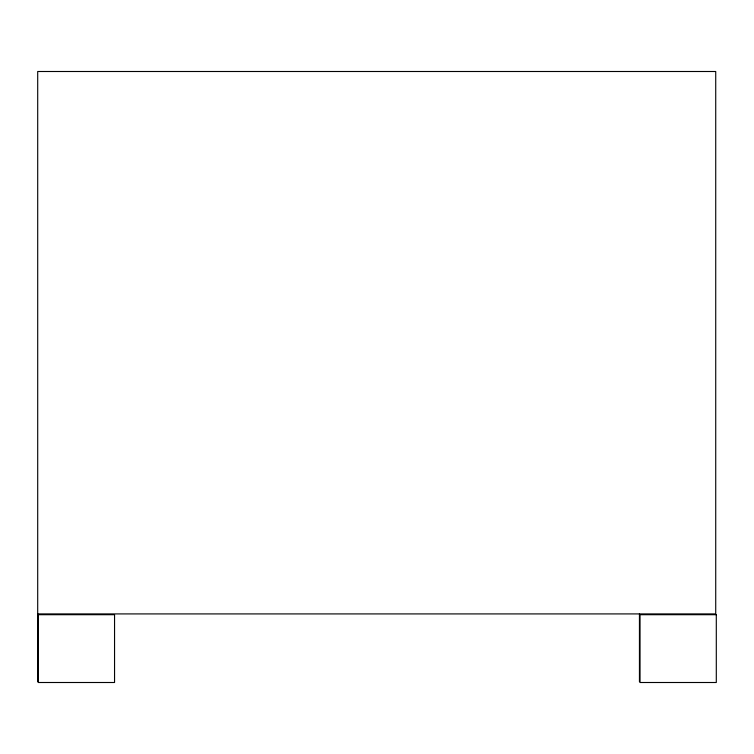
<?xml version="1.0" encoding="UTF-8"?>
<svg xmlns="http://www.w3.org/2000/svg" width="754" height="754" viewBox="0 0 754 754"><rect width="100%" height="100%" fill="white"/><g stroke="black" fill="none" stroke-linecap="round" stroke-linejoin="round"><path stroke-width="1.13" d="M37.7 613.916L715.725 613.916L715.725 71.498L37.7 71.498L37.7 681.72M639.449 613.916L639.449 681.72M114.551 614.699L38.275 614.699L38.275 682.502L114.551 682.502L114.551 614.699M716.3 614.699L640.023 614.699L640.023 682.502L716.3 682.502L716.3 614.699"/></g></svg>
